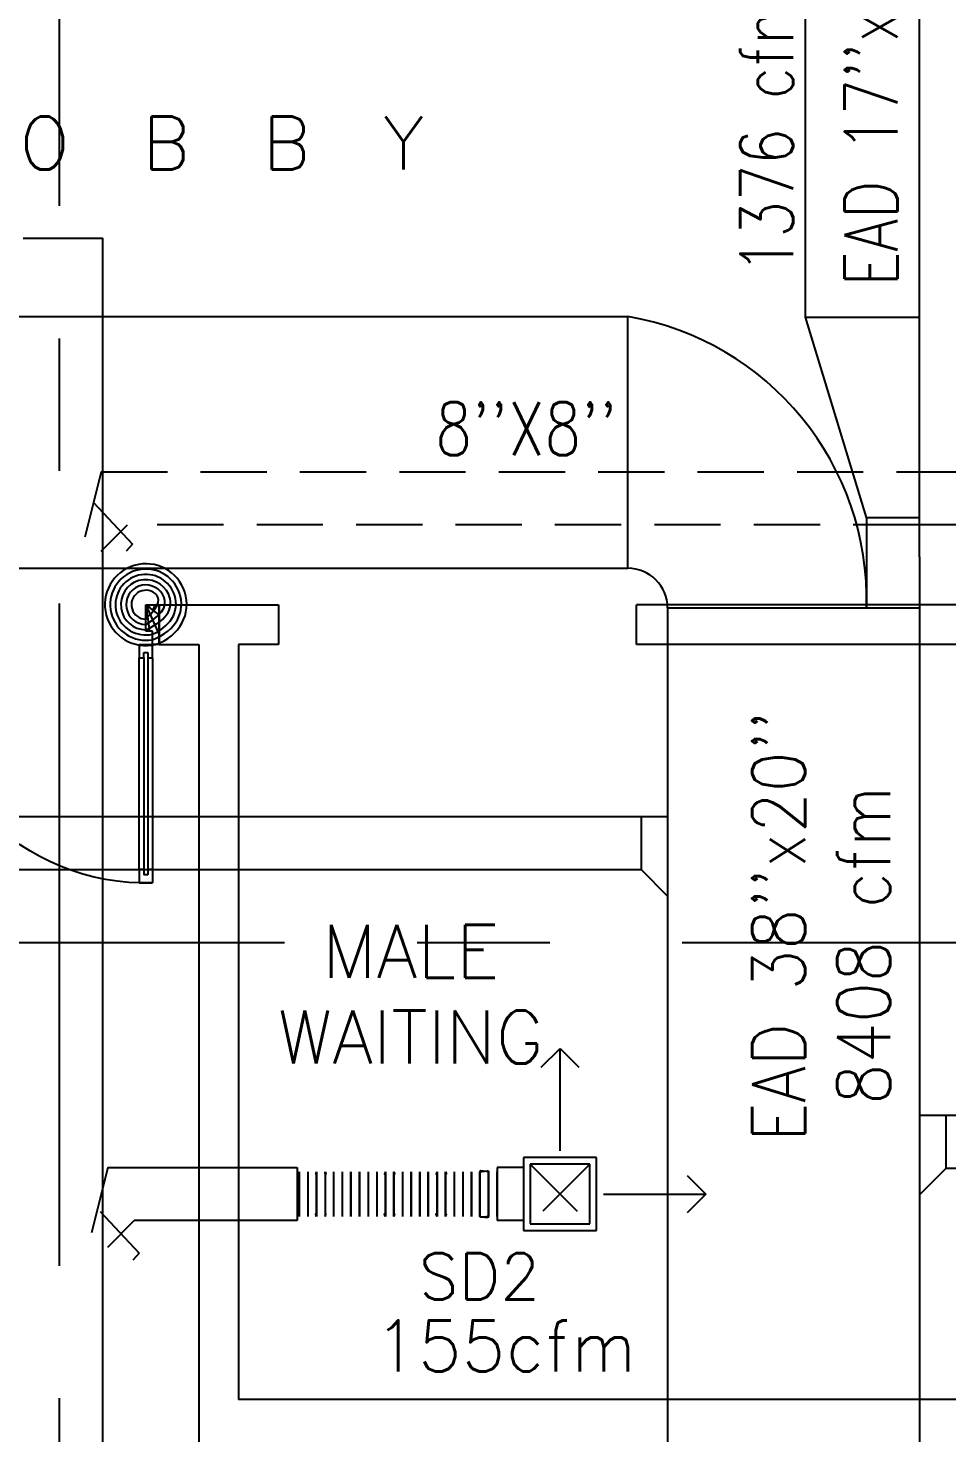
# Model space of a CAD drawing. Extents: x 417866230.2 to 417866327.8, y 43498045.5 to 43498135.4.
# Drawn here: x 417866252.48 to 417866255.94, y 43498098.47 to 43498103.77 of the extents above; entities that cross this region are included whole.
import ezdxf
from ezdxf.enums import TextEntityAlignment as Align

# ---------------------------------------------------------------- set-up
doc = ezdxf.new("R2010")
doc.units = 0
doc.header["$MEASUREMENT"] = 0
doc.linetypes.add('CENTERX2', pattern=[4, 2.5, -0.5, 0.5, -0.5])
doc.linetypes.add('HIDDEN', pattern=[0.375, 0.25, -0.125])
for name, color, linetype in [('AXES', 11, 'CENTERX2'), ('DOOR', 9, 'CONTINUOUS'), ('DUCT', 6, 'CONTINUOUS'), ('EXDUCT', 10, 'CONTINUOUS'), ('HAT', 12, 'CONTINUOUS'), ('M-AC-FLEX', 3, 'CONTINUOUS'), ('M-EGU.', 2, 'CONTINUOUS'), ('RM-NAME', 9, 'CONTINUOUS'), ('SCD', 2, 'CONTINUOUS'), ('WALL', 4, 'CONTINUOUS')]:
    doc.layers.add(name, color=color, linetype=linetype)
doc.styles.add('ROMANS', font='ROMANS.shx', dxfattribs={"width": 0.6})

# ---------------------------------------------------------------- blocks, each defined once
blk = doc.blocks.new('RM1')
at = {"layer": 'RM-NAME', "style": 'ROMANS'}
for tag, p in [('ROOMNAME1', (0, 323.8)), ('ROOMNAME2', (0, 0))]:
    blk.add_attdef(tag, text='', height=200, dxfattribs=at).set_placement(p, align=Align.MIDDLE)
blk = doc.blocks.new('A$C272A55A0')
at = {"layer": 'DOOR', "color": 0, "linetype": 'ByBlock'}
for p, q in [((0, 900.4), (0, 1050.4)), ((50, 1050.4), (0, 1050.4)), ((50, 950.4), (50, 1050.4)), ((1750, 950.4), (1750, 1050.4)), ((1750, 1050.4), (1800, 1050.4)), ((1800, 1050.4), (1800, 900.4)), ((25, 950.4), (50, 950.4)), ((25, 900.4), (25, 950.4)), ((1775, 950.4), (1750, 950.4)), ((1775, 900.4), (1775, 950.4)), ((0, 900.4), (25, 900.4)), ((75, 900.4), (25, 900.4)), ((25, 850.4), (25, 900.4)), ((42, 850.4), (25, 850.4)), ((58, 870.4), (42, 870.4)), ((42, 870.4), (42, 850.4)), ((58, 850.4), (58, 870.4)), ((75, 850.4), (58, 850.4)), ((75, 900.4), (75, 850.4)), ((1725, 900.4), (1775, 900.4)), ((1725, 900.4), (1725, 850.4)), ((1725, 850.4), (1742, 850.4)), ((1742, 870.4), (1758, 870.4)), ((1742, 850.4), (1742, 870.4)), ((1758, 870.4), (1758, 850.4)), ((1758, 850.4), (1775, 850.4)), ((1800, 900.4), (1775, 900.4)), ((1775, 850.4), (1775, 900.4)), ((1717.8, 160.1), (1708.8, 160.1)), ((1708.8, 95.3), (1708.8, 160.1)), ((1725, 172.7), (1717.8, 172.7)), ((1717.8, 172.7), (1717.8, 82.7)), ((1717.8, 95.3), (1717.8, 160.1)), ((1775, 172.7), (1782.2, 172.7)), ((1782.2, 172.7), (1782.2, 82.7)), ((1782.2, 160.1), (1791.2, 160.1)), ((1782.2, 95.3), (1782.2, 160.1)), ((1791.2, 95.3), (1791.2, 160.1)), ((1717.8, 95.3), (1708.8, 95.3)), ((1725, 82.7), (1717.8, 82.7)), ((1775, 82.7), (1782.2, 82.7)), ((1782.2, 95.3), (1791.2, 95.3)), ((25, 50.4), (42, 50.4)), ((25, 50.4), (25, 0.4)), ((25, 0.4), (75, 0.4)), ((75, 0.4), (25, 0.4)), ((42, 50.4), (42, 30.4)), ((42, 30.4), (58, 30.4)), ((58, 50.4), (75, 50.4)), ((58, 50.4), (58, 30.4)), ((75, 50.4), (75, 0.4)), ((1742, 50.4), (1725, 50.4)), ((1725, 50.4), (1725, 0.4)), ((1775, 0.4), (1725, 0.4)), ((1725, 0.4), (1775, 0.4)), ((1742, 50.4), (1742, 30.4)), ((1758, 30.4), (1742, 30.4)), ((1775, 50.4), (1758, 50.4)), ((1758, 50.4), (1758, 30.4)), ((1775, 50.4), (1775, 0.4))]:
    blk.add_line(p, q, dxfattribs=at)
at = {"layer": 'DOOR', "color": 9, "linetype": 'ByBlock'}
for p, q in [((50, 1050.4), (0, 1010.2)), ((50, 1050.4), (0, 936.6)), ((50, 1050.4), (36.6, 950.4)), ((1750, 1050.4), (1800, 1010.2)), ((1750, 1050.4), (1800, 936.6)), ((1750, 1050.4), (1763.4, 950.4))]:
    blk.add_line(p, q, dxfattribs=at)
at = {"layer": 'DOOR', "linetype": 'ByBlock'}
for p, q in [((25, 850.4), (25, 50.4)), ((42, 850.4), (42, 50.4)), ((58, 850.4), (58, 50.4)), ((75, 50.4), (75, 850.4)), ((1725, 50.4), (1725, 850.4)), ((1742, 850.4), (1742, 50.4)), ((1758, 850.4), (1758, 50.4)), ((1775, 850.4), (1775, 50.4))]:
    blk.add_line(p, q, dxfattribs=at)
at = {"layer": 'DOOR', "color": 0, "linetype": 'ByBlock'}
for centre in [(1676.5, 127.7), (1823.5, 127.7)]:
    blk.add_circle(centre, 32.4, dxfattribs=at)
at = {"layer": 'DOOR', "color": 9, "linetype": 'ByBlock'}
for centre, radius, start, end in [((50, 1050.4), 54.4, 203.2074, 270), ((50, 1050.4), 34.4, 180, 270), ((50, 1050.4), 14.4, 180, 270), ((1750, 1050.4), 14.4, 270, 0), ((1750, 1050.4), 34.4, 270, 0), ((1750, 1050.4), 54.4, 270, 336.7926), ((50, 1050.4), 74.4, 227.7764, 270), ((50, 1050.4), 94.4, 238.0182, 270), ((1750, 1050.4), 74.4, 270, 312.2236), ((1750, 1050.4), 94.4, 270, 301.9818), ((50, 1050.4), 114.4, 244.0838, 257.3774), ((50, 1050.4), 134.4, 248.1598, 259.28), ((50, 1050.4), 154.4, 251.1053, 256.2858), ((1750, 1050.4), 114.4, 282.6226, 295.9162), ((1750, 1050.4), 134.4, 280.72, 291.8402), ((1750, 1050.4), 154.4, 283.7142, 288.8947)]:
    blk.add_arc(centre, radius, start, end, dxfattribs=at)
at = {"layer": 'DOOR', "linetype": 'HIDDEN', "ltscale": 0.5}
for centre, start, end in [((50, 851.4), 268.3174, 3.2965), ((1750, 851.4), 176.7035, 271.6826)]:
    blk.add_arc(centre, 851.4, start, end, dxfattribs=at)
at = {"layer": 'WALL', "linetype": 'ByBlock'}
blk.add_line((1800, 900.4), (1800, 1050.4), dxfattribs=at)

msp = doc.modelspace()

# ---------------------------------------------------------------- linework, layer by layer
at = {"layer": 'AXES'}
for p, q in [((417866252.5969, 43498063.1021), (417866252.5969, 43498121.9221)), ((417866230.9454, 43498100.3221), (417866300.0369, 43498100.3221))]:
    msp.add_line(p, q, dxfattribs=at)
at = {"layer": 'DUCT'}
for p, q in [((417866252.4595, 43498102.9809), (417866252.7595, 43498102.9809)), ((417866252.7595, 43498098.1828), (417866252.7595, 43498102.9809)), ((417866252.7532, 43498102.0987), (417866252.6924, 43498101.8525)), ((417866255.8401, 43498102.0987), (417866256.0192, 43498102.0987)), ((417866252.7247, 43498101.9833), (417866252.8713, 43498101.8254)), ((417866252.7532, 43498101.7987), (417866252.8532, 43498101.8987)), ((417866256.0192, 43498101.8987), (417866255.8401, 43498101.8987)), ((417866252.8713, 43498101.8254), (417866252.848, 43498101.7996)), ((417866252.8713, 43498101.8254), (417866252.8713, 43498101.8254)), ((417866252.7782, 43498099.4726), (417866252.7174, 43498099.2264)), ((417866252.7782, 43498099.4726), (417866253.4931, 43498099.4726)), ((417866253.4931, 43498099.4726), (417866253.4931, 43498099.2726)), ((417866252.7497, 43498099.3071), (417866252.8963, 43498099.1493)), ((417866252.7782, 43498099.1726), (417866252.8782, 43498099.2726)), ((417866253.4931, 43498099.2726), (417866252.8782, 43498099.2726)), ((417866252.8963, 43498099.1493), (417866252.873, 43498099.1234)), ((417866252.8963, 43498099.1493), (417866252.8963, 43498099.1493))]:
    msp.add_line(p, q, dxfattribs=at)
at = {"layer": 'DUCT', "linetype": 'HIDDEN'}
for p, q in [((417866252.7532, 43498102.0987), (417866255.8401, 43498102.0987)), ((417866255.8401, 43498101.8987), (417866252.8532, 43498101.8987))]:
    msp.add_line(p, q, dxfattribs=at)
at = {"layer": 'EXDUCT', "linetype": 'Continuous'}
for p, q in [((417866255.4101, 43498102.6819), (417866255.4101, 43498105.1587)), ((417866255.8401, 43498101.7771), (417866255.8401, 43498105.1587)), ((417866248.9518, 43498102.6847), (417866254.7401, 43498102.6847)), ((417866254.7401, 43498101.7347), (417866254.7403, 43498102.6847)), ((417866255.6401, 43498101.9258), (417866255.4101, 43498102.6819)), ((417866255.4101, 43498102.6819), (417866255.8401, 43498102.6819)), ((417866255.6401, 43498101.9258), (417866255.6401, 43498101.585)), ((417866255.6401, 43498101.9258), (417866255.8401, 43498101.9258)), ((417866255.8401, 43498101.7771), (417866255.8401, 43498090.4303)), ((417866248.9518, 43498101.7347), (417866254.7401, 43498101.7347)), ((417866254.8901, 43498101.5847), (417866255.8401, 43498101.5851)), ((417866254.8901, 43498101.5847), (417866254.8901, 43498090.4303)), ((417866249.9917, 43498100.7971), (417866254.8901, 43498100.7971)), ((417866254.7901, 43498100.7971), (417866254.7901, 43498100.5971)), ((417866249.9917, 43498100.5971), (417866254.7901, 43498100.5971)), ((417866254.7901, 43498100.5971), (417866254.8901, 43498100.4972)), ((417866257.0194, 43498099.6691), (417866255.8401, 43498099.6691)), ((417866255.9401, 43498099.6691), (417866255.9401, 43498099.4691)), ((417866255.9401, 43498099.4691), (417866255.8401, 43498099.3692)), ((417866257.0194, 43498099.4691), (417866255.9401, 43498099.4691))]:
    msp.add_line(p, q, dxfattribs=at)
for centre, radius, start, end in [((417866254.5575, 43498101.6172), 1.0831, 358.2996, 80.2947), ((417866254.7401, 43498101.5847), 0.15, 0, 90)]:
    msp.add_arc(centre, radius, start, end, dxfattribs=at)
at = {"layer": 'M-AC-FLEX', "color": 11}
for p, q in [((417866253.5007, 43498099.4566), (417866253.5007, 43498099.2885)), ((417866253.5007, 43498099.4566), (417866253.5007, 43498099.2885)), ((417866253.5332, 43498099.4566), (417866253.5332, 43498099.2885)), ((417866253.5332, 43498099.4566), (417866253.5332, 43498099.2885)), ((417866253.5658, 43498099.4566), (417866253.5658, 43498099.2885)), ((417866253.5658, 43498099.4566), (417866253.5658, 43498099.2885)), ((417866253.5658, 43498099.2883), (417866253.5658, 43498099.4563)), ((417866253.5658, 43498099.2883), (417866253.5658, 43498099.4563)), ((417866253.5978, 43498099.4566), (417866253.5978, 43498099.2885)), ((417866253.6304, 43498099.4566), (417866253.6304, 43498099.2885)), ((417866253.6304, 43498099.4566), (417866253.6304, 43498099.2885)), ((417866253.663, 43498099.4566), (417866253.663, 43498099.2885)), ((417866253.663, 43498099.4566), (417866253.663, 43498099.2885)), ((417866253.6956, 43498099.4566), (417866253.6956, 43498099.2885)), ((417866253.6956, 43498099.4566), (417866253.6956, 43498099.2885)), ((417866253.6956, 43498099.2883), (417866253.6956, 43498099.4563)), ((417866253.6956, 43498099.2883), (417866253.6956, 43498099.4563)), ((417866253.7276, 43498099.4566), (417866253.7276, 43498099.2885)), ((417866253.7276, 43498099.4566), (417866253.7276, 43498099.2885)), ((417866253.7276, 43498099.2883), (417866253.7276, 43498099.4563)), ((417866253.7276, 43498099.2883), (417866253.7276, 43498099.4563)), ((417866253.7602, 43498099.4566), (417866253.7602, 43498099.2885)), ((417866253.7602, 43498099.4566), (417866253.7602, 43498099.2885)), ((417866253.7928, 43498099.4566), (417866253.7928, 43498099.2885)), ((417866253.7928, 43498099.4566), (417866253.7928, 43498099.2885)), ((417866253.8254, 43498099.4566), (417866253.8254, 43498099.2885)), ((417866253.8254, 43498099.4566), (417866253.8254, 43498099.2885)), ((417866253.8254, 43498099.2883), (417866253.8254, 43498099.4563)), ((417866253.8254, 43498099.2883), (417866253.8254, 43498099.4563)), ((417866253.8574, 43498099.4566), (417866253.8574, 43498099.2885)), ((417866253.8574, 43498099.4566), (417866253.8574, 43498099.2885)), ((417866253.8574, 43498099.2883), (417866253.8574, 43498099.4563)), ((417866253.8574, 43498099.2883), (417866253.8574, 43498099.4563)), ((417866253.89, 43498099.4566), (417866253.89, 43498099.2885)), ((417866253.89, 43498099.4566), (417866253.89, 43498099.2885)), ((417866253.9226, 43498099.4566), (417866253.9226, 43498099.2885)), ((417866253.9226, 43498099.4566), (417866253.9226, 43498099.2885)), ((417866253.9226, 43498099.4566), (417866253.9226, 43498099.2885)), ((417866253.9226, 43498099.2883), (417866253.9226, 43498099.4563)), ((417866253.9552, 43498099.4566), (417866253.9552, 43498099.2885)), ((417866253.9552, 43498099.4566), (417866253.9552, 43498099.2885)), ((417866253.9552, 43498099.4566), (417866253.9552, 43498099.2885)), ((417866253.9552, 43498099.2883), (417866253.9552, 43498099.4563)), ((417866253.9872, 43498099.4566), (417866253.9872, 43498099.2885)), ((417866253.9872, 43498099.2883), (417866253.9872, 43498099.4563)), ((417866254.0203, 43498099.4566), (417866254.0203, 43498099.2885)), ((417866254.0203, 43498099.4566), (417866254.0203, 43498099.2885)), ((417866254.0203, 43498099.2883), (417866254.0203, 43498099.4563)), ((417866254.0203, 43498099.2883), (417866254.0203, 43498099.4563)), ((417866254.0524, 43498099.4566), (417866254.0524, 43498099.2885)), ((417866254.0524, 43498099.4566), (417866254.0524, 43498099.2885)), ((417866254.0524, 43498099.2883), (417866254.0524, 43498099.4563)), ((417866254.0524, 43498099.2883), (417866254.0524, 43498099.4563)), ((417866254.085, 43498099.4566), (417866254.085, 43498099.2885)), ((417866254.085, 43498099.4566), (417866254.085, 43498099.2885)), ((417866254.1175, 43498099.4566), (417866254.1175, 43498099.2885)), ((417866254.1175, 43498099.4566), (417866254.1175, 43498099.2885)), ((417866254.1501, 43498099.4566), (417866254.1501, 43498099.2885)), ((417866254.1501, 43498099.4566), (417866254.1501, 43498099.2885)), ((417866254.1501, 43498099.2883), (417866254.1501, 43498099.4563)), ((417866254.1501, 43498099.2883), (417866254.1501, 43498099.4563)), ((417866254.1821, 43498099.4566), (417866254.1821, 43498099.2885)), ((417866254.1821, 43498099.4566), (417866254.1821, 43498099.2885)), ((417866254.1821, 43498099.2883), (417866254.1821, 43498099.4563)), ((417866254.1821, 43498099.2883), (417866254.1821, 43498099.4563)), ((417866254.2147, 43498099.4566), (417866254.2147, 43498099.2885)), ((417866254.2147, 43498099.4566), (417866254.2147, 43498099.2885)), ((417866254.2147, 43498099.2883), (417866254.2147, 43498099.4563)), ((417866254.2147, 43498099.2883), (417866254.2147, 43498099.4563)), ((417866254.2468, 43498099.4566), (417866254.2468, 43498099.2885)), ((417866254.2468, 43498099.4566), (417866254.2468, 43498099.2885)), ((417866254.2468, 43498099.2883), (417866254.2468, 43498099.4563)), ((417866254.2468, 43498099.2883), (417866254.2468, 43498099.4563))]:
    msp.add_line(p, q, dxfattribs=at)
at = {"layer": 'M-AC-FLEX'}
for points in [[(417866253.4931, 43498099.4429, 0.257216), (417866253.5007, 43498099.4566, -1), (417866253.5332, 43498099.4566)], [(417866253.5007, 43498099.4566, -0.257216), (417866253.4931, 43498099.4429, -0.257216)], [(417866253.5332, 43498099.4566, 1), (417866253.5007, 43498099.4566)], [(417866253.5007, 43498099.4566, -1), (417866253.5332, 43498099.4566)], [(417866253.5658, 43498099.4566, -1), (417866253.5332, 43498099.4566, 1), (417866253.5007, 43498099.4566)], [(417866253.5332, 43498099.4566, 1), (417866253.5658, 43498099.4566)], [(417866253.5658, 43498099.4566, -0.412332), (417866253.5496, 43498099.4403, -0.412332)], [(417866253.5978, 43498099.456, -0.00451), (417866253.5978, 43498099.4563, 1.018005), (417866253.5658, 43498099.4563)], [(417866253.5658, 43498099.456, 0.00451), (417866253.5658, 43498099.4563, -1.018005), (417866253.5978, 43498099.4563)], [(417866253.5978, 43498099.4566, 1), (417866253.6304, 43498099.4566, -1), (417866253.663, 43498099.4566)], [(417866253.5978, 43498099.4566, 0.412332), (417866253.614, 43498099.4403, 0.412332)], [(417866253.6304, 43498099.4566, -1), (417866253.5978, 43498099.4566)], [(417866253.6304, 43498099.4566, -1), (417866253.663, 43498099.4566)], [(417866253.6956, 43498099.4566, -1), (417866253.663, 43498099.4566, 1), (417866253.6304, 43498099.4566)], [(417866253.663, 43498099.4566, 1), (417866253.6304, 43498099.4566)], [(417866253.663, 43498099.4566, 1), (417866253.6956, 43498099.4566)], [(417866253.7276, 43498099.456, -0.00451), (417866253.7276, 43498099.4563, 1.018005), (417866253.6956, 43498099.4563)], [(417866253.6956, 43498099.456, 0.00451), (417866253.6956, 43498099.4563, -1.018005), (417866253.7276, 43498099.4563)], [(417866253.7276, 43498099.4566, 1), (417866253.7602, 43498099.4566, -1), (417866253.7928, 43498099.4566)], [(417866253.7602, 43498099.4566, -1), (417866253.7276, 43498099.4566)], [(417866253.7928, 43498099.4566, 1), (417866253.7602, 43498099.4566)], [(417866253.7602, 43498099.4566, -1), (417866253.7928, 43498099.4566)], [(417866253.8254, 43498099.4566, -1), (417866253.7928, 43498099.4566, 1), (417866253.7602, 43498099.4566)], [(417866253.7928, 43498099.4566, 1), (417866253.8254, 43498099.4566)], [(417866253.8254, 43498099.4566, -0.412332), (417866253.8092, 43498099.4403, -0.412332)], [(417866253.8254, 43498099.456, 0.00451), (417866253.8254, 43498099.4563, -1.018005), (417866253.8574, 43498099.4563)], [(417866253.8574, 43498099.456, -0.00451), (417866253.8574, 43498099.4563, 1.018005), (417866253.8254, 43498099.4563)], [(417866253.8574, 43498099.4566, 1), (417866253.89, 43498099.4566, -1), (417866253.9226, 43498099.4566)], [(417866253.89, 43498099.4566, -1), (417866253.8574, 43498099.4566)], [(417866253.8574, 43498099.4566, 0.412332), (417866253.8736, 43498099.4403, 0.412332)], [(417866253.89, 43498099.4566, -1), (417866253.9226, 43498099.4566)], [(417866253.9552, 43498099.4566, -1), (417866253.9226, 43498099.4566, 1), (417866253.89, 43498099.4566)], [(417866253.9226, 43498099.4566, 1), (417866253.89, 43498099.4566)], [(417866253.8906, 43498099.456, 0.00451), (417866253.8906, 43498099.4563, -1.018005), (417866253.9226, 43498099.4563)], [(417866253.9226, 43498099.4566, 1), (417866253.9552, 43498099.4566, -1), (417866253.9878, 43498099.4566)], [(417866253.9226, 43498099.4566, 1), (417866253.9552, 43498099.4566)], [(417866253.9552, 43498099.4566, -1), (417866253.9226, 43498099.4566)], [(417866253.9878, 43498099.4566, 1), (417866253.9552, 43498099.4566)], [(417866253.9552, 43498099.4566, -1), (417866253.9878, 43498099.4566)], [(417866254.0203, 43498099.4566, -1), (417866253.9878, 43498099.4566, 1), (417866253.9552, 43498099.4566)], [(417866253.9872, 43498099.456, -0.00451), (417866253.9872, 43498099.4563, 1.018005), (417866253.9552, 43498099.4563)], [(417866253.9878, 43498099.4566, 1), (417866254.0203, 43498099.4566)], [(417866254.0203, 43498099.4566, -0.412332), (417866254.0042, 43498099.4403, -0.412332)], [(417866254.0524, 43498099.456, -0.00451), (417866254.0524, 43498099.4563, 1.018005), (417866254.0203, 43498099.4563)], [(417866254.0203, 43498099.456, 0.00451), (417866254.0203, 43498099.4563, -1.018005), (417866254.0524, 43498099.4563)], [(417866254.0524, 43498099.4566, 1), (417866254.085, 43498099.4566, -1), (417866254.1175, 43498099.4566)], [(417866254.0524, 43498099.4566, 0.412332), (417866254.0686, 43498099.4403, 0.412332)], [(417866254.085, 43498099.4566, -1), (417866254.0524, 43498099.4566)], [(417866254.085, 43498099.4566, -1), (417866254.1175, 43498099.4566)], [(417866254.1501, 43498099.4566, -1), (417866254.1175, 43498099.4566, 1), (417866254.085, 43498099.4566)], [(417866254.1175, 43498099.4566, 1), (417866254.085, 43498099.4566)], [(417866254.1175, 43498099.4566, 1), (417866254.1501, 43498099.4566)], [(417866254.1501, 43498099.456, 0.00451), (417866254.1501, 43498099.4563, -1.018005), (417866254.1821, 43498099.4563)], [(417866254.1821, 43498099.456, -0.00451), (417866254.1821, 43498099.4563, 1.018005), (417866254.1501, 43498099.4563)], [(417866254.2147, 43498099.4566, -1), (417866254.1821, 43498099.4566, 0.12762), (417866254.1801, 43498099.4645, 0.12762)], [(417866254.1821, 43498099.4566, 1), (417866254.2147, 43498099.4566, -0.12762), (417866254.2168, 43498099.4645, -0.12762)], [(417866254.2147, 43498099.4566, -1), (417866254.1821, 43498099.4566)], [(417866254.1821, 43498099.4566, 1), (417866254.2147, 43498099.4566)], [(417866254.2468, 43498099.456, -0.00451), (417866254.2468, 43498099.4563, 1.018005), (417866254.2147, 43498099.4563)], [(417866254.2147, 43498099.456, 0.00451), (417866254.2147, 43498099.4563, -1.018005), (417866254.2468, 43498099.4563)], [(417866253.4931, 43498099.3023, -0.257216), (417866253.5007, 43498099.2885, 1), (417866253.5332, 43498099.2885)], [(417866253.5658, 43498099.2885, 1), (417866253.5332, 43498099.2885, -1), (417866253.5007, 43498099.2885)], [(417866253.5658, 43498099.2885, 0.412332), (417866253.5496, 43498099.3048, 0.412332)], [(417866253.5658, 43498099.2886, -0.00451), (417866253.5658, 43498099.2883, 0.008922), (417866253.5658, 43498099.2877)], [(417866253.5978, 43498099.2885, -0.999838), (417866253.5658, 43498099.288)], [(417866253.5658, 43498099.2885, 0.999838), (417866253.5978, 43498099.288)], [(417866253.5658, 43498099.2885, 0.999838), (417866253.5978, 43498099.288)], [(417866253.5978, 43498099.2885, -0.999838), (417866253.5658, 43498099.288)], [(417866253.5658, 43498099.288, -0.004461), (417866253.5658, 43498099.2883)], [(417866253.5658, 43498099.288, -0.004461), (417866253.5658, 43498099.2883)], [(417866253.5658, 43498099.2883, 0.008922), (417866253.5658, 43498099.2877)], [(417866253.5978, 43498099.2885, -0.412332), (417866253.614, 43498099.3048, -0.412332)], [(417866253.5978, 43498099.2885, -1), (417866253.6304, 43498099.2885, 1), (417866253.663, 43498099.2885)], [(417866253.5978, 43498099.2886, 0.00451), (417866253.5978, 43498099.2883, -0.008922), (417866253.5978, 43498099.2877)], [(417866253.5978, 43498099.288, 0.004461), (417866253.5978, 43498099.2883)], [(417866253.5978, 43498099.2883, -0.008922), (417866253.5978, 43498099.2877)], [(417866253.5978, 43498099.288, 0.004461), (417866253.5978, 43498099.2883)], [(417866253.6956, 43498099.2885, 1), (417866253.663, 43498099.2885, -1), (417866253.6304, 43498099.2885)], [(417866253.6956, 43498099.2886, -0.00451), (417866253.6956, 43498099.2883, 0.008922), (417866253.6956, 43498099.2877)], [(417866253.7276, 43498099.2885, -0.999838), (417866253.6956, 43498099.288)], [(417866253.6956, 43498099.2885, 0.999838), (417866253.7276, 43498099.288)], [(417866253.6956, 43498099.2885, 0.999838), (417866253.7276, 43498099.288)], [(417866253.7276, 43498099.2885, -0.999838), (417866253.6956, 43498099.288)], [(417866253.6956, 43498099.288, -0.004461), (417866253.6956, 43498099.2883)], [(417866253.6956, 43498099.288, -0.004461), (417866253.6956, 43498099.2883)], [(417866253.6956, 43498099.2883, 0.008922), (417866253.6956, 43498099.2877)], [(417866253.7276, 43498099.2885, -1), (417866253.7602, 43498099.2885, 1), (417866253.7928, 43498099.2885)], [(417866253.7276, 43498099.2886, 0.00451), (417866253.7276, 43498099.2883, -0.008922), (417866253.7276, 43498099.2877)], [(417866253.7276, 43498099.288, 0.004461), (417866253.7276, 43498099.2883)], [(417866253.7276, 43498099.2883, -0.008922), (417866253.7276, 43498099.2877)], [(417866253.7276, 43498099.288, 0.004461), (417866253.7276, 43498099.2883)], [(417866253.8254, 43498099.2885, 1), (417866253.7928, 43498099.2885, -1), (417866253.7602, 43498099.2885)], [(417866253.8254, 43498099.2885, 0.412332), (417866253.8092, 43498099.3048, 0.412332)], [(417866253.8254, 43498099.2886, -0.00451), (417866253.8254, 43498099.2883, 0.008922), (417866253.8254, 43498099.2877)], [(417866253.8254, 43498099.2885, 0.999838), (417866253.8574, 43498099.288)], [(417866253.8574, 43498099.2885, -0.999838), (417866253.8254, 43498099.288)], [(417866253.8574, 43498099.2885, -0.999838), (417866253.8254, 43498099.288)], [(417866253.8254, 43498099.2885, 0.999838), (417866253.8574, 43498099.288)], [(417866253.8254, 43498099.288, -0.004461), (417866253.8254, 43498099.2883)], [(417866253.8254, 43498099.2883, 0.008922), (417866253.8254, 43498099.2877)], [(417866253.8254, 43498099.288, -0.004461), (417866253.8254, 43498099.2883)], [(417866253.8574, 43498099.2885, -1), (417866253.89, 43498099.2885, 1), (417866253.9226, 43498099.2885)], [(417866253.8574, 43498099.2885, -0.412332), (417866253.8736, 43498099.3048, -0.412332)], [(417866253.8574, 43498099.2886, 0.00451), (417866253.8574, 43498099.2883, -0.008922), (417866253.8574, 43498099.2877)], [(417866253.8574, 43498099.288, 0.004461), (417866253.8574, 43498099.2883)], [(417866253.8574, 43498099.288, 0.004461), (417866253.8574, 43498099.2883)], [(417866253.8574, 43498099.2883, -0.008922), (417866253.8574, 43498099.2877)], [(417866253.9552, 43498099.2885, 1), (417866253.9226, 43498099.2885, -1), (417866253.89, 43498099.2885)], [(417866253.8906, 43498099.2885, 0.999838), (417866253.9226, 43498099.288)], [(417866253.9226, 43498099.2885, -0.999838), (417866253.8906, 43498099.288)], [(417866253.8906, 43498099.288, -0.004461), (417866253.8906, 43498099.2883)], [(417866253.8906, 43498099.2883, 0.008922), (417866253.8906, 43498099.2877)], [(417866253.9226, 43498099.2885, -1), (417866253.9552, 43498099.2885, 1), (417866253.9878, 43498099.2885)], [(417866253.9226, 43498099.2886, 0.00451), (417866253.9226, 43498099.2883, -0.008922), (417866253.9226, 43498099.2877)], [(417866253.9226, 43498099.288, 0.004461), (417866253.9226, 43498099.2883)], [(417866254.0203, 43498099.2885, 1), (417866253.9878, 43498099.2885, -1), (417866253.9552, 43498099.2885)], [(417866253.9552, 43498099.2886, -0.00451), (417866253.9552, 43498099.2883, 0.008922), (417866253.9552, 43498099.2877)], [(417866253.9872, 43498099.2885, -0.999838), (417866253.9552, 43498099.288)], [(417866253.9552, 43498099.2885, 0.999838), (417866253.9872, 43498099.288)], [(417866253.9552, 43498099.288, -0.004461), (417866253.9552, 43498099.2883)], [(417866253.9872, 43498099.288, 0.004461), (417866253.9872, 43498099.2883)], [(417866253.9872, 43498099.2883, -0.008922), (417866253.9872, 43498099.2877)], [(417866254.0203, 43498099.2885, 0.412332), (417866254.0042, 43498099.3048, 0.412332)], [(417866254.0203, 43498099.2886, -0.00451), (417866254.0203, 43498099.2883, 0.008922), (417866254.0203, 43498099.2877)], [(417866254.0524, 43498099.2885, -0.999838), (417866254.0203, 43498099.288)], [(417866254.0203, 43498099.2885, 0.999838), (417866254.0524, 43498099.288)], [(417866254.0203, 43498099.2885, 0.999838), (417866254.0524, 43498099.288)], [(417866254.0524, 43498099.2885, -0.999838), (417866254.0203, 43498099.288)], [(417866254.0203, 43498099.288, -0.004461), (417866254.0203, 43498099.2883)], [(417866254.0203, 43498099.288, -0.004461), (417866254.0203, 43498099.2883)], [(417866254.0203, 43498099.2883, 0.008922), (417866254.0203, 43498099.2877)], [(417866254.0524, 43498099.2885, -0.412332), (417866254.0686, 43498099.3048, -0.412332)], [(417866254.0524, 43498099.2885, -1), (417866254.085, 43498099.2885, 1), (417866254.1175, 43498099.2885)], [(417866254.0524, 43498099.2886, 0.00451), (417866254.0524, 43498099.2883, -0.008922), (417866254.0524, 43498099.2877)], [(417866254.0524, 43498099.288, 0.004461), (417866254.0524, 43498099.2883)], [(417866254.0524, 43498099.2883, -0.008922), (417866254.0524, 43498099.2877)], [(417866254.0524, 43498099.288, 0.004461), (417866254.0524, 43498099.2883)], [(417866254.1501, 43498099.2885, 1), (417866254.1175, 43498099.2885, -1), (417866254.085, 43498099.2885)], [(417866254.1501, 43498099.2886, -0.00451), (417866254.1501, 43498099.2883, 0.008922), (417866254.1501, 43498099.2877)], [(417866254.1501, 43498099.2885, 0.999838), (417866254.1821, 43498099.288)], [(417866254.1821, 43498099.2885, -0.999838), (417866254.1501, 43498099.288)], [(417866254.1821, 43498099.2885, -0.999838), (417866254.1501, 43498099.288)], [(417866254.1501, 43498099.2885, 0.999838), (417866254.1821, 43498099.288)], [(417866254.1501, 43498099.288, -0.004461), (417866254.1501, 43498099.2883)], [(417866254.1501, 43498099.2883, 0.008922), (417866254.1501, 43498099.2877)], [(417866254.1501, 43498099.288, -0.004461), (417866254.1501, 43498099.2883)], [(417866254.2147, 43498099.2885, 1), (417866254.1821, 43498099.2885, -0.12762), (417866254.1801, 43498099.2806, -0.12762)], [(417866254.1821, 43498099.2885, -1), (417866254.2147, 43498099.2885, 0.12762), (417866254.2168, 43498099.2806, 0.12762)], [(417866254.1821, 43498099.2886, 0.00451), (417866254.1821, 43498099.2883, -0.008922), (417866254.1821, 43498099.2877)], [(417866254.1821, 43498099.288, 0.004461), (417866254.1821, 43498099.2883)], [(417866254.1821, 43498099.288, 0.004461), (417866254.1821, 43498099.2883)], [(417866254.1821, 43498099.2883, -0.008922), (417866254.1821, 43498099.2877)], [(417866254.2147, 43498099.2886, -0.00451), (417866254.2147, 43498099.2883, 0.008922), (417866254.2147, 43498099.2877)], [(417866254.2468, 43498099.2885, -0.999838), (417866254.2147, 43498099.288)], [(417866254.2147, 43498099.2885, 0.999838), (417866254.2468, 43498099.288)], [(417866254.2147, 43498099.2885, 0.999838), (417866254.2468, 43498099.288)], [(417866254.2468, 43498099.2885, -0.999838), (417866254.2147, 43498099.288)], [(417866254.2147, 43498099.288, -0.004461), (417866254.2147, 43498099.2883)], [(417866254.2147, 43498099.288, -0.004461), (417866254.2147, 43498099.2883)], [(417866254.2147, 43498099.2883, 0.008922), (417866254.2147, 43498099.2877)], [(417866254.2468, 43498099.2886, 0.00451), (417866254.2468, 43498099.2883, -0.008922), (417866254.2468, 43498099.2877)], [(417866254.2468, 43498099.288, 0.004461), (417866254.2468, 43498099.2883)], [(417866254.2468, 43498099.2883, -0.008922), (417866254.2468, 43498099.2877)], [(417866254.2468, 43498099.288, 0.004461), (417866254.2468, 43498099.2883)]]:
    msp.add_lwpolyline(points, format="xyb", dxfattribs=at)
at = {"layer": 'M-EGU.'}
for p, q in [((417866254.4135, 43498099.8519), (417866254.4843, 43498099.9226)), ((417866254.4843, 43498099.5364), (417866254.4843, 43498099.9226)), ((417866254.4843, 43498099.9226), (417866254.555, 43498099.8519)), ((417866254.3468, 43498099.5101), (417866254.3468, 43498099.2351)), ((417866254.6218, 43498099.5101), (417866254.3468, 43498099.5101)), ((417866254.6218, 43498099.2351), (417866254.6218, 43498099.5101)), ((417866254.3468, 43498099.4726), (417866254.2468, 43498099.4726)), ((417866254.2468, 43498099.4726), (417866254.2468, 43498099.2726)), ((417866254.9635, 43498099.4433), (417866255.0343, 43498099.3726)), ((417866254.6481, 43498099.3726), (417866255.0343, 43498099.3726)), ((417866255.0343, 43498099.3726), (417866254.9635, 43498099.3019)), ((417866254.3468, 43498099.2726), (417866254.2468, 43498099.2726)), ((417866254.3468, 43498099.2351), (417866254.6218, 43498099.2351))]:
    msp.add_line(p, q, dxfattribs=at)
at = {"layer": 'M-EGU.', "linetype": 'HIDDEN'}
for p, q in [((417866254.3718, 43498099.4851), (417866254.3718, 43498099.2601)), ((417866254.5968, 43498099.4851), (417866254.3718, 43498099.4851)), ((417866254.5968, 43498099.4851), (417866254.3718, 43498099.2601)), ((417866254.3718, 43498099.4851), (417866254.5968, 43498099.2601)), ((417866254.5968, 43498099.2601), (417866254.5968, 43498099.4851)), ((417866254.3718, 43498099.2601), (417866254.5968, 43498099.2601))]:
    msp.add_line(p, q, dxfattribs=at)
at = {"layer": 'WALL'}
for p, q in [((417866252.9719, 43498101.5971), (417866252.9719, 43498101.4471)), ((417866252.9719, 43498101.5971), (417866253.4219, 43498101.5971)), ((417866253.4219, 43498101.5971), (417866253.4219, 43498101.4471)), ((417866257.4719, 43498101.5971), (417866254.7723, 43498101.5971)), ((417866254.7723, 43498101.4471), (417866254.7723, 43498101.5971)), ((417866252.9719, 43498101.4471), (417866253.1219, 43498101.4471)), ((417866253.1219, 43498101.4471), (417866253.1219, 43498097.8252)), ((417866253.2719, 43498101.4471), (417866253.2719, 43498098.5971)), ((417866253.4219, 43498101.4471), (417866253.2719, 43498101.4471)), ((417866256.1219, 43498101.4471), (417866254.7723, 43498101.4471)), ((417866256.1219, 43498098.5971), (417866253.2719, 43498098.5971))]:
    msp.add_line(p, q, dxfattribs=at)

# ---------------------------------------------------------------- block references
at = {"layer": 'DOOR', "xscale": -0.001000000047497451, "yscale": 0.0009999999892897904, "zscale": 0.001}
msp.add_blockref('A$C272A55A0', (417866252.9719, 43498100.5467), dxfattribs=at)
at = {"layer": 'HAT'}
ref = msp.add_blockref('RM1', (417866253.9207, 43498099.9653), dxfattribs=dict(at, xscale=0.001000000047497451, yscale=0.0009999999892897904, zscale=0.001))
ref.add_attrib('ROOMNAME2', 'WAITING', dxfattribs={"layer": 'RM-NAME', "height": 0.2, "style": 'ROMANS'}).set_placement((417866253.9207, 43498099.9653), align=Align.MIDDLE)
ref.add_attrib('ROOMNAME1', 'MALE', dxfattribs={"layer": 'RM-NAME', "height": 0.2, "style": 'ROMANS'}).set_placement((417866253.9207, 43498100.2891), align=Align.MIDDLE)
at = {"layer": 'WALL'}
ref = msp.add_blockref('RM1', (417866252.9986, 43498103.3391), dxfattribs=dict(at, xscale=0.001000000047497451, yscale=0.0009999999892897904, zscale=0.001))
ref.add_attrib('ROOMNAME2', 'L  O  B  B  Y', dxfattribs={"layer": 'RM-NAME', "height": 0.2, "style": 'ROMANS'}).set_placement((417866252.9986, 43498103.3391), align=Align.MIDDLE)

# ---------------------------------------------------------------- texts
at = {"layer": 'SCD', "style": 'ROMANS'}
for s, width, p in [("EAD 17''x14''", 0.8, (417866255.7576, 43498102.7996)), ('1376 cfm', 0.8, (417866255.3638, 43498102.8459)), ("EAD 38''x20''", 0.9, (417866255.4089, 43498099.5702)), ('8408 cfm', 0.9, (417866255.7293, 43498099.7103))]:
    msp.add_text(s, height=0.2, rotation=90, dxfattribs=dict(at, width=width)).set_placement(p)
at = {"layer": 'SCD', "style": 'ROMANS', "width": 0.8}
msp.add_text("8''X8''", height=0.2, dxfattribs=at).set_placement((417866254.0147, 43498102.1614))
at = {"layer": 'SCD', "style": 'ROMANS'}
for s, height, p in [('SD2', 0.175, (417866253.9515, 43498098.9746)), ('155cfm', 0.1925, (417866253.7835, 43498098.7034))]:
    msp.add_text(s, height=height, dxfattribs=at).set_placement(p)

doc.saveas('drawing.dxf')
